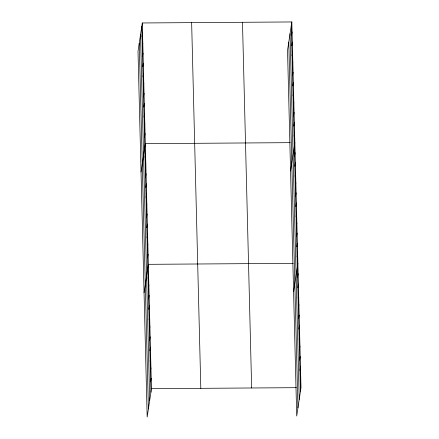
<?xml version="1.0" encoding="UTF-8"?>
<svg xmlns="http://www.w3.org/2000/svg" width="439" height="439" viewBox="0 0 439 439"><rect width="100%" height="100%" fill="white"/><g stroke="black" fill="none" stroke-linecap="round" stroke-linejoin="round"><path stroke-width="0.66" d="M142.296 22.971L138.005 51.358L147.175 417.05L151.466 388.663L142.296 22.971L291.825 21.95L300.995 387.642L296.704 416.029L287.534 50.337L291.825 21.95M142.006 36.596L142.549 33.029M142.258 46.655L142.801 43.082M142.51 56.713L143.054 53.141M142.763 66.766L143.306 63.2M143.015 76.825L143.558 73.253M143.268 86.878L143.811 83.311M143.52 96.937L144.063 93.364M143.772 106.995L144.316 103.423M144.025 117.048L144.568 113.481M144.277 127.107L144.821 123.535M144.53 137.166L145.068 133.593M141.029 172.039L145.32 143.646L290.245 142.659M145.035 157.277L145.572 153.705M145.287 167.33L145.825 163.763M145.539 177.389L146.077 173.817M145.792 187.448L146.33 183.875M146.044 197.501L146.582 193.934M146.297 207.559L146.835 203.987M146.549 217.618L147.087 214.045M146.802 227.671L147.339 224.099M147.054 237.729L147.592 234.157M147.306 247.783L147.844 244.216M147.559 257.841L148.097 254.269M144.058 292.714L148.349 264.327L293.274 263.34M148.069 278.26L148.607 274.688M148.327 288.621L148.87 285.048M148.591 298.981L149.128 295.409M148.848 309.341L149.386 305.774M149.106 319.702L149.65 316.135M149.37 330.068L149.908 326.495M149.628 340.428L150.165 336.856M149.886 350.788L150.429 347.216M150.149 361.149L150.687 357.576M150.407 371.509L150.945 367.942M150.665 381.87L151.208 378.303M291.54 35.575L292.078 32.009M291.792 45.634L292.33 42.062M292.045 55.693L292.583 52.12M292.297 65.746L292.835 62.173M292.55 75.804L293.087 72.232M292.802 85.857L293.34 82.291M293.054 95.916L293.592 92.344M293.301 105.975L293.845 102.402M293.554 116.028L294.097 112.461M293.806 126.086L294.349 122.514M294.059 136.145L294.602 132.573M290.558 171.018L294.854 142.626M294.564 156.257L295.107 152.684M294.816 166.31L295.359 162.743M295.068 176.368L295.612 172.796M295.321 186.427L295.864 182.854M295.573 196.48L296.116 192.913M295.826 206.539L296.363 202.966M296.078 216.597L296.616 213.025M296.33 226.65L296.868 223.078M296.583 236.709L297.121 233.136M296.835 246.762L297.373 243.195M297.088 256.82L297.626 253.248M293.587 291.694L297.878 263.307M297.598 277.239L298.141 273.667M297.861 287.6L298.399 284.028M298.119 297.96L298.657 294.388M298.377 308.321L298.921 304.754M298.641 318.681L299.178 315.114M298.899 329.047L299.436 325.475M299.157 339.407L299.7 335.835M299.42 349.768L299.958 346.195M299.678 360.128L300.216 356.556M299.936 370.489L300.479 366.916M300.199 380.849L300.737 377.282M151.466 388.663L296.391 387.675M291.287 25.522L300.457 391.215M290.047 33.71L299.217 399.402M288.774 42.149L297.944 407.842M242.482 22.285L251.651 387.977M191.64 22.636L200.81 388.323M141.759 26.543L150.928 392.236M140.518 34.73L149.688 400.423M139.24 43.17L148.409 408.863"/></g></svg>
